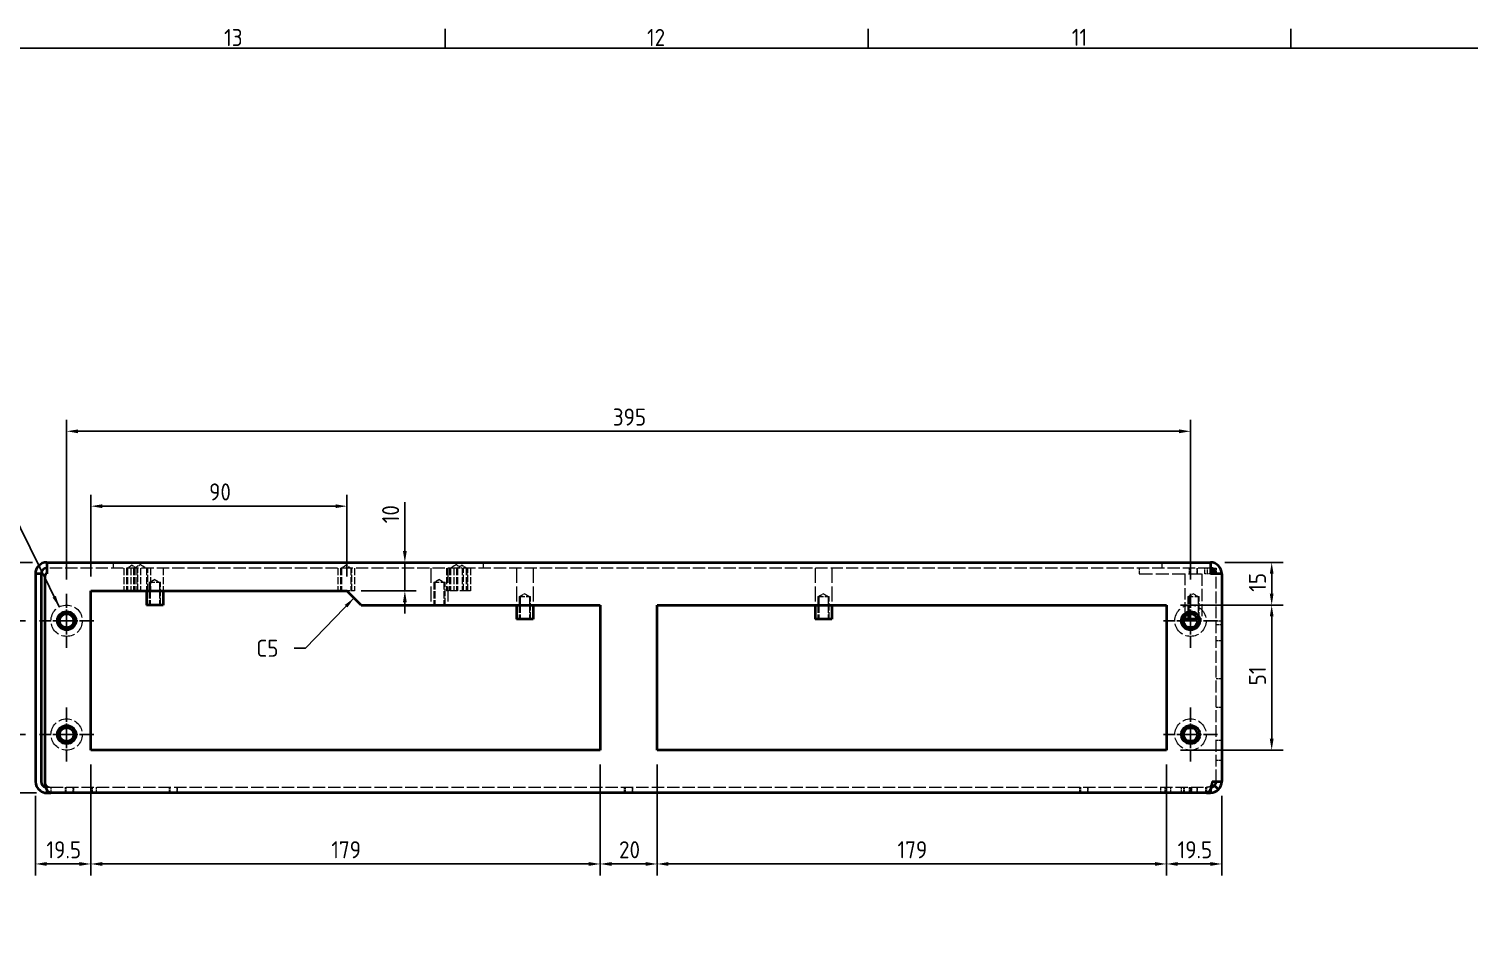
# Model space of a CAD drawing. Header units: millimetres. Extents: x 0 to 2378, y 0 to 1682.
# Drawn here: x 448 to 954, y 1325 to 1649 of the extents above; entities that cross this region are included whole.
import ezdxf

# ---------------------------------------------------------------- set-up
doc = ezdxf.new("R2010")
doc.units = ezdxf.units.MM
doc.header["$LTSCALE"] = 2
doc.linetypes.add('CHAIN', pattern=[0.3543, 0.2362, -0.0295, 0.0591, -0.0295])
doc.linetypes.add('DASHED', pattern=[0.2067, 0.1654, -0.0413])
doc.layers.get('0').update_dxf_attribs({"color": 3, "lineweight": 25})
for name, color, linetype, lineweight in [('가려진 것(ISO)', 2, 'DASHED', 18), ('가시적인 것(ISO)', 3, 'Continuous', 40), ('가시적인 좁은 것(ISO)', 3, 'Continuous', 35), ('경계(ISO)', 7, 'Continuous', 25), ('기호(ISO)', 5, 'Continuous', 25), ('중심 표식(ISO)', 1, 'Continuous', 25), ('치수(ISO)', 2, 'Continuous', 25)]:
    doc.layers.add(name, color=color, linetype=linetype, lineweight=lineweight)
doc.styles.add('문자 텍스트_M2B', font='isocp.shx')
doc.styles.add('치수 텍스트_PSTEK_POSCO', font='isocp.shx')
doc.dimstyles.new('치수_PSTEK_POSCO', dxfattribs={"dimscale": 2, "dimtxt": 3, "dimasz": 2, "dimexe": 2, "dimexo": 2.5, "dimgap": 1, "dimtad": 1, "dimrnd": 1e-08, "dimdsep": 46, "dimtxsty": '치수 텍스트_PSTEK_POSCO', "dimcen": 0.09, "dimdle": 10, "dimclrd": 7, "dimclre": 7, "dimclrt": 2, "dimadec": 1, "dimazin": 2, "dimtfac": 1, "dimtmove": 0, "dimatfit": 3, "dimfxl": 0, "dimtolj": 1, "dimlwd": -1, "dimlwe": -1, "dimarcsym": 0})
doc.dimstyles.new('치수_PSTEK_POSCO$7', dxfattribs={"dimscale": 2, "dimtxt": 3, "dimasz": 2, "dimexe": 2, "dimexo": 2.5, "dimgap": 1, "dimtad": 1, "dimrnd": 1e-08, "dimdsep": 46, "dimtxsty": '치수 텍스트_PSTEK_POSCO', "dimcen": 0.09, "dimdle": 10, "dimclrd": 7, "dimclre": 7, "dimclrt": 2, "dimadec": 1, "dimazin": 2, "dimtfac": 1, "dimtmove": 0, "dimatfit": 3, "dimfxl": 0, "dimtolj": 1, "dimlwd": -1, "dimlwe": -1, "dimarcsym": 0})

# ---------------------------------------------------------------- blocks, each defined once
blk = doc.blocks.new('경계 Default Border')
at = {"layer": '경계(ISO)'}
for p, q in [((297.25, 821), (297.25, 824.4)), ((371.56, 821), (371.56, 824.4)), ((445.88, 821), (445.88, 824.4))]:
    blk.add_line(p, q, dxfattribs=at)
at = {"layer": '경계(ISO)', "flags": 128}
blk.add_lwpolyline([(20, 20), (20, 821), (1169, 821), (1169, 20), (20, 20)], dxfattribs=at)
at = {"layer": '경계(ISO)', "color": 2, "char_height": 3, "attachment_point": 7, "style": '문자 텍스트_M2B'}
for s, insert in [('13', (258.41, 821.37)), ('12', (332.72, 821.37)), ('11', (407.37, 821.4))]:
    blk.add_mtext(s, dxfattribs=dict(at, insert=insert))
blk = doc.blocks.new('*D83')
at = {"layer": 'Defpoints', "color": 0, "transparency": 16777216}
for p in [(856.47, 1507.32), (461.47, 1450.23), (856.47, 1450.23)]:
    blk.add_point(p, dxfattribs=at)
at = {"layer": '치수(ISO)', "color": 7, "transparency": 16777216}
for p, q in [((461.47, 1455.23), (461.47, 1511.32)), ((856.47, 1455.23), (856.47, 1511.32)), ((465.47, 1507.32), (852.47, 1507.32))]:
    blk.add_line(p, q, dxfattribs=at)
for points in [[(465.47, 1507.98), (465.47, 1506.65), (461.47, 1507.32)], [(852.47, 1507.98), (852.47, 1506.65), (856.47, 1507.32)]]:
    blk.add_solid(points, dxfattribs=at)
at = {"layer": '치수(ISO)', "color": 2, "transparency": 16777216, "insert": (653.44, 1512.32), "char_height": 6, "attachment_point": 4, "style": '치수 텍스트_PSTEK_POSCO'}
blk.add_mtext('\\A1;395', dxfattribs=at)
blk = doc.blocks.new('*D84')
at = {"layer": 'Defpoints', "color": 0, "transparency": 16777216}
for p in [(451.97, 1440.73), (424.73, 1400.73), (451.97, 1400.73)]:
    blk.add_point(p, dxfattribs=at)
at = {"layer": '치수(ISO)', "color": 7, "transparency": 16777216}
for p, q in [((446.97, 1440.73), (420.73, 1440.73)), ((424.73, 1436.73), (424.73, 1404.73)), ((446.97, 1400.73), (420.73, 1400.73))]:
    blk.add_line(p, q, dxfattribs=at)
for points in [[(424.06, 1436.73), (425.39, 1436.73), (424.73, 1440.73)], [(424.06, 1404.73), (425.39, 1404.73), (424.73, 1400.73)]]:
    blk.add_solid(points, dxfattribs=at)
at = {"layer": '치수(ISO)', "color": 2, "transparency": 16777216, "insert": (419.73, 1417.13), "char_height": 6, "attachment_point": 4, "rotation": 90, "style": '치수 텍스트_PSTEK_POSCO'}
blk.add_mtext('\\A1;40', dxfattribs=at)
blk = doc.blocks.new('*D85')
at = {"layer": 'Defpoints', "color": 0, "transparency": 16777216}
for p in [(424.73, 1461.23), (454.47, 1461.23), (451.97, 1440.73)]:
    blk.add_point(p, dxfattribs=at)
at = {"layer": '치수(ISO)', "color": 7, "transparency": 16777216}
for p, q in [((449.47, 1461.23), (420.73, 1461.23)), ((424.73, 1444.73), (424.73, 1457.23)), ((446.97, 1440.73), (420.73, 1440.73))]:
    blk.add_line(p, q, dxfattribs=at)
for points in [[(424.06, 1457.23), (425.39, 1457.23), (424.73, 1461.23)], [(424.06, 1444.73), (425.39, 1444.73), (424.73, 1440.73)]]:
    blk.add_solid(points, dxfattribs=at)
at = {"layer": '치수(ISO)', "color": 2, "transparency": 16777216, "insert": (419.73, 1444.48), "char_height": 6, "attachment_point": 4, "rotation": 90, "style": '치수 텍스트_PSTEK_POSCO'}
blk.add_mtext('\\A1;20.5', dxfattribs=at)
blk = doc.blocks.new('*D86')
at = {"layer": 'Defpoints', "color": 0, "transparency": 16777216}
for p in [(451.97, 1400.73), (424.73, 1380.23), (455.88, 1380.23)]:
    blk.add_point(p, dxfattribs=at)
at = {"layer": '치수(ISO)', "color": 7, "transparency": 16777216}
for p, q in [((446.97, 1400.73), (420.73, 1400.73)), ((424.73, 1396.73), (424.73, 1384.23)), ((450.88, 1380.23), (420.73, 1380.23))]:
    blk.add_line(p, q, dxfattribs=at)
for points in [[(424.06, 1396.73), (425.39, 1396.73), (424.73, 1400.73)], [(424.06, 1384.23), (425.39, 1384.23), (424.73, 1380.23)]]:
    blk.add_solid(points, dxfattribs=at)
at = {"layer": '치수(ISO)', "color": 2, "transparency": 16777216, "insert": (419.73, 1383.98), "char_height": 6, "attachment_point": 4, "rotation": 90, "style": '치수 텍스트_PSTEK_POSCO'}
blk.add_mtext('\\A1;20.5', dxfattribs=at)
blk = doc.blocks.new('*D87')
at = {"layer": 'Defpoints', "color": 0, "transparency": 16777216}
for p in [(469.97, 1395.23), (450.47, 1384.23), (469.97, 1355.23)]:
    blk.add_point(p, dxfattribs=at)
at = {"layer": '치수(ISO)', "color": 7, "transparency": 16777216}
for p, q in [((469.97, 1390.23), (469.97, 1351.23)), ((450.47, 1379.23), (450.47, 1351.23)), ((454.47, 1355.23), (465.97, 1355.23))]:
    blk.add_line(p, q, dxfattribs=at)
for points in [[(454.47, 1355.9), (454.47, 1354.57), (450.47, 1355.23)], [(465.97, 1355.9), (465.97, 1354.57), (469.97, 1355.23)]]:
    blk.add_solid(points, dxfattribs=at)
at = {"layer": '치수(ISO)', "color": 2, "transparency": 16777216, "insert": (454.37, 1360.23), "char_height": 6, "attachment_point": 4, "style": '치수 텍스트_PSTEK_POSCO'}
blk.add_mtext('\\A1;19.5', dxfattribs=at)
blk = doc.blocks.new('*D88')
at = {"layer": 'Defpoints', "color": 0, "transparency": 16777216}
for p in [(469.97, 1395.23), (648.97, 1395.23), (648.97, 1355.23)]:
    blk.add_point(p, dxfattribs=at)
at = {"layer": '치수(ISO)', "color": 7, "transparency": 16777216}
for p, q in [((469.97, 1390.23), (469.97, 1351.23)), ((648.97, 1390.23), (648.97, 1351.23)), ((473.97, 1355.23), (644.97, 1355.23))]:
    blk.add_line(p, q, dxfattribs=at)
for points in [[(473.97, 1355.9), (473.97, 1354.57), (469.97, 1355.23)], [(644.97, 1355.9), (644.97, 1354.57), (648.97, 1355.23)]]:
    blk.add_solid(points, dxfattribs=at)
at = {"layer": '치수(ISO)', "color": 2, "transparency": 16777216, "insert": (554.48, 1360.23), "char_height": 6, "attachment_point": 4, "style": '치수 텍스트_PSTEK_POSCO'}
blk.add_mtext('\\A1;179', dxfattribs=at)
blk = doc.blocks.new('*D89')
at = {"layer": 'Defpoints', "color": 0, "transparency": 16777216}
for p in [(648.97, 1395.23), (668.97, 1395.23), (668.97, 1355.23)]:
    blk.add_point(p, dxfattribs=at)
at = {"layer": '치수(ISO)', "color": 7, "transparency": 16777216}
for p, q in [((648.97, 1390.23), (648.97, 1351.23)), ((668.97, 1390.23), (668.97, 1351.23)), ((652.97, 1355.23), (664.97, 1355.23))]:
    blk.add_line(p, q, dxfattribs=at)
for points in [[(652.97, 1355.9), (652.97, 1354.57), (648.97, 1355.23)], [(664.97, 1355.9), (664.97, 1354.57), (668.97, 1355.23)]]:
    blk.add_solid(points, dxfattribs=at)
at = {"layer": '치수(ISO)', "color": 2, "transparency": 16777216, "insert": (655.61, 1360.23), "char_height": 6, "attachment_point": 4, "style": '치수 텍스트_PSTEK_POSCO'}
blk.add_mtext('\\A1;20', dxfattribs=at)
blk = doc.blocks.new('*D90')
at = {"layer": 'Defpoints', "color": 0, "transparency": 16777216}
for p in [(668.97, 1395.23), (847.97, 1395.23), (847.97, 1355.23)]:
    blk.add_point(p, dxfattribs=at)
at = {"layer": '치수(ISO)', "color": 7, "transparency": 16777216}
for p, q in [((668.97, 1390.23), (668.97, 1351.23)), ((847.97, 1390.23), (847.97, 1351.23)), ((672.97, 1355.23), (843.97, 1355.23))]:
    blk.add_line(p, q, dxfattribs=at)
for points in [[(672.97, 1355.9), (672.97, 1354.57), (668.97, 1355.23)], [(843.97, 1355.9), (843.97, 1354.57), (847.97, 1355.23)]]:
    blk.add_solid(points, dxfattribs=at)
at = {"layer": '치수(ISO)', "color": 2, "transparency": 16777216, "insert": (753.48, 1360.23), "char_height": 6, "attachment_point": 4, "style": '치수 텍스트_PSTEK_POSCO'}
blk.add_mtext('\\A1;179', dxfattribs=at)
blk = doc.blocks.new('*D91')
at = {"layer": 'Defpoints', "color": 0, "transparency": 16777216}
for p in [(847.97, 1395.23), (867.47, 1384.23), (867.47, 1355.23)]:
    blk.add_point(p, dxfattribs=at)
at = {"layer": '치수(ISO)', "color": 7, "transparency": 16777216}
for p, q in [((847.97, 1390.23), (847.97, 1351.23)), ((867.47, 1379.23), (867.47, 1351.23)), ((851.97, 1355.23), (863.47, 1355.23))]:
    blk.add_line(p, q, dxfattribs=at)
for points in [[(851.97, 1355.9), (851.97, 1354.57), (847.97, 1355.23)], [(863.47, 1355.9), (863.47, 1354.57), (867.47, 1355.23)]]:
    blk.add_solid(points, dxfattribs=at)
at = {"layer": '치수(ISO)', "color": 2, "transparency": 16777216, "insert": (851.91, 1360.23), "char_height": 6, "attachment_point": 4, "style": '치수 텍스트_PSTEK_POSCO'}
blk.add_mtext('\\A1;19.5', dxfattribs=at)
blk = doc.blocks.new('*D92')
at = {"layer": 'Defpoints', "color": 0, "transparency": 16777216}
for p in [(847.97, 1446.23), (847.97, 1395.23), (884.99, 1395.23)]:
    blk.add_point(p, dxfattribs=at)
at = {"layer": '치수(ISO)', "color": 7, "transparency": 16777216}
for p, q in [((852.97, 1446.23), (888.99, 1446.23)), ((884.99, 1442.23), (884.99, 1399.23)), ((852.97, 1395.23), (888.99, 1395.23))]:
    blk.add_line(p, q, dxfattribs=at)
for points in [[(884.32, 1442.23), (885.65, 1442.23), (884.99, 1446.23)], [(884.32, 1399.23), (885.65, 1399.23), (884.99, 1395.23)]]:
    blk.add_solid(points, dxfattribs=at)
at = {"layer": '치수(ISO)', "color": 2, "transparency": 16777216, "insert": (879.99, 1418.03), "char_height": 6, "attachment_point": 4, "rotation": 90, "style": '치수 텍스트_PSTEK_POSCO'}
blk.add_mtext('\\A1;51', dxfattribs=at)
blk = doc.blocks.new('*D93')
at = {"layer": 'Defpoints', "color": 0, "transparency": 16777216}
for p in [(863.47, 1461.23), (884.99, 1461.23), (847.97, 1446.23)]:
    blk.add_point(p, dxfattribs=at)
at = {"layer": '치수(ISO)', "color": 7, "transparency": 16777216}
for p, q in [((868.47, 1461.23), (888.99, 1461.23)), ((884.99, 1450.23), (884.99, 1457.23)), ((852.97, 1446.23), (888.99, 1446.23))]:
    blk.add_line(p, q, dxfattribs=at)
for points in [[(884.32, 1457.23), (885.65, 1457.23), (884.99, 1461.23)], [(884.32, 1450.23), (885.65, 1450.23), (884.99, 1446.23)]]:
    blk.add_solid(points, dxfattribs=at)
at = {"layer": '치수(ISO)', "color": 2, "transparency": 16777216, "insert": (879.99, 1450.91), "char_height": 6, "attachment_point": 4, "rotation": 90, "style": '치수 텍스트_PSTEK_POSCO'}
blk.add_mtext('\\A1;15', dxfattribs=at)
blk = doc.blocks.new('*D175')
at = {"layer": 'Defpoints', "color": 0, "transparency": 16777216}
for p in [(559.97, 1481), (469.97, 1451.23), (559.97, 1451.23)]:
    blk.add_point(p, dxfattribs=at)
at = {"layer": '치수(ISO)', "color": 7, "transparency": 16777216}
for p, q in [((469.97, 1456.23), (469.97, 1485)), ((559.97, 1456.23), (559.97, 1485)), ((473.97, 1481), (555.97, 1481))]:
    blk.add_line(p, q, dxfattribs=at)
for points in [[(473.97, 1481.66), (473.97, 1480.33), (469.97, 1481)], [(555.97, 1481.66), (555.97, 1480.33), (559.97, 1481)]]:
    blk.add_solid(points, dxfattribs=at)
at = {"layer": '치수(ISO)', "color": 2, "transparency": 16777216, "insert": (511.54, 1486), "char_height": 6, "attachment_point": 4, "style": '치수 텍스트_PSTEK_POSCO'}
blk.add_mtext('\\A1;90', dxfattribs=at)
blk = doc.blocks.new('*D176')
at = {"layer": 'Defpoints', "color": 0, "transparency": 16777216}
for p in [(580.34, 1461.23), (580.59, 1461.23), (559.97, 1451.23)]:
    blk.add_point(p, dxfattribs=at)
at = {"layer": '치수(ISO)', "color": 7, "transparency": 16777216}
for p, q in [((580.34, 1465.23), (580.34, 1482.4)), ((580.34, 1451.23), (580.34, 1461.23)), ((564.97, 1451.23), (584.34, 1451.23)), ((580.34, 1447.23), (580.34, 1443.23))]:
    blk.add_line(p, q, dxfattribs=at)
for points in [[(579.67, 1465.23), (581, 1465.23), (580.34, 1461.23)], [(579.67, 1447.23), (581, 1447.23), (580.34, 1451.23)]]:
    blk.add_solid(points, dxfattribs=at)
at = {"layer": '치수(ISO)', "color": 2, "transparency": 16777216, "insert": (575.34, 1474.99), "char_height": 6, "attachment_point": 4, "rotation": 90, "style": '치수 텍스트_PSTEK_POSCO'}
blk.add_mtext('\\A1;10', dxfattribs=at)

msp = doc.modelspace()

# ---------------------------------------------------------------- linework, layer by layer
at = {"layer": '가려진 것(ISO)', "ltscale": 13.017849}
msp.add_line((863.47, 1459.233), (454.47, 1459.233), dxfattribs=at)
at = {"layer": '가려진 것(ISO)', "ltscale": 1.904597}
for p, q in [((477.97, 1459.233), (477.97, 1461.233)), ((607.97, 1459.233), (607.97, 1461.233)), ((838.47, 1459.233), (838.47, 1457.233)), ((846.47, 1459.233), (846.47, 1461.233)), ((855.97, 1459.233), (855.97, 1457.233)), ((856.241, 1459.233), (856.241, 1457.233)), ((858.7, 1459.233), (858.7, 1457.233)), ((858.97, 1457.233), (858.97, 1459.233)), ((861.47, 1457.233), (861.47, 1459.233)), ((862.47, 1457.233), (862.47, 1459.233)), ((865.47, 1459.233), (865.47, 1457.233)), ((863.47, 1457.233), (861.47, 1457.233)), ((865.47, 1440.733), (867.47, 1440.733)), ((867.47, 1439.233), (865.47, 1439.233)), ((865.47, 1433.733), (867.47, 1433.733)), ((865.47, 1420.383), (867.47, 1420.383)), ((865.47, 1410.383), (867.47, 1410.383)), ((865.47, 1398.733), (867.47, 1398.733)), ((865.47, 1391.733), (867.47, 1391.733)), ((454.47, 1382.233), (455.884, 1382.233)), ((455.884, 1382.233), (455.884, 1380.233)), ((460.97, 1382.233), (460.97, 1380.233)), ((461.241, 1382.233), (461.241, 1380.233)), ((463.7, 1382.233), (463.7, 1380.233)), ((463.97, 1380.233), (463.97, 1382.233)), ((470.47, 1382.233), (470.47, 1380.233)), ((471.884, 1382.233), (471.884, 1380.233)), ((497.47, 1382.233), (497.47, 1380.233)), ((497.741, 1382.233), (497.741, 1380.233)), ((500.2, 1382.233), (500.2, 1380.233)), ((500.47, 1380.233), (500.47, 1382.233)), ((657.47, 1382.233), (657.47, 1380.233)), ((657.741, 1382.233), (657.741, 1380.233)), ((660.2, 1382.233), (660.2, 1380.233)), ((660.47, 1380.233), (660.47, 1382.233)), ((817.47, 1382.233), (817.47, 1380.233)), ((817.741, 1382.233), (817.741, 1380.233)), ((820.2, 1382.233), (820.2, 1380.233)), ((820.47, 1380.233), (820.47, 1382.233)), ((846.056, 1380.233), (846.056, 1382.233)), ((847.47, 1382.233), (847.47, 1380.233)), ((849.47, 1382.233), (849.47, 1380.233)), ((853.22, 1382.233), (853.22, 1380.233)), ((853.97, 1382.233), (853.97, 1380.233)), ((854.241, 1382.233), (854.241, 1380.233)), ((855.97, 1382.233), (855.97, 1380.233)), ((856.241, 1382.233), (856.241, 1380.233)), ((856.47, 1380.233), (856.47, 1382.233)), ((856.7, 1382.233), (856.7, 1380.233)), ((856.97, 1380.233), (856.97, 1382.233)), ((858.7, 1382.233), (858.7, 1380.233)), ((858.97, 1380.233), (858.97, 1382.233)), ((861.72, 1382.233), (861.72, 1380.233)), ((863.47, 1382.233), (862.056, 1382.233)), ((862.056, 1382.233), (862.056, 1380.233))]:
    msp.add_line(p, q, dxfattribs=at)
at = {"layer": '가려진 것(ISO)', "ltscale": 7.618686}
for p, q in [((481.52, 1459.233), (481.52, 1451.233)), ((482.47, 1459.233), (482.47, 1451.233)), ((482.849, 1459.233), (482.849, 1451.233)), ((484.02, 1459.233), (484.02, 1451.233)), ((484.97, 1459.233), (484.97, 1451.233)), ((485.403, 1459.233), (485.403, 1451.233)), ((486.091, 1459.233), (486.091, 1451.233)), ((486.47, 1451.233), (486.47, 1459.233)), ((487.42, 1459.233), (487.42, 1451.233)), ((489.52, 1459.233), (489.52, 1451.233)), ((489.537, 1459.233), (489.537, 1451.233)), ((489.97, 1451.233), (489.97, 1459.233)), ((490.92, 1459.233), (490.92, 1451.233)), ((495.42, 1459.233), (495.42, 1451.233)), ((556.77, 1459.233), (556.77, 1451.233)), ((557.72, 1459.233), (557.72, 1451.233)), ((558.099, 1459.233), (558.099, 1451.233)), ((561.341, 1459.233), (561.341, 1451.233)), ((561.72, 1451.233), (561.72, 1459.233)), ((562.67, 1459.233), (562.67, 1451.233)), ((595.02, 1459.233), (595.02, 1451.233)), ((595.97, 1459.233), (595.97, 1451.233)), ((596.403, 1459.233), (596.403, 1451.233)), ((597.52, 1459.233), (597.52, 1451.233)), ((598.47, 1459.233), (598.47, 1451.233)), ((598.849, 1459.233), (598.849, 1451.233)), ((600.537, 1459.233), (600.537, 1451.233)), ((600.97, 1451.233), (600.97, 1459.233)), ((601.92, 1459.233), (601.92, 1451.233)), ((602.091, 1459.233), (602.091, 1451.233)), ((602.47, 1451.233), (602.47, 1459.233)), ((603.42, 1459.233), (603.42, 1451.233)), ((490.47, 1454.233), (490.47, 1446.233)), ((490.849, 1454.233), (490.849, 1446.233)), ((494.091, 1454.233), (494.091, 1446.233)), ((494.47, 1446.233), (494.47, 1454.233)), ((590.47, 1454.233), (590.47, 1446.233)), ((590.849, 1454.233), (590.849, 1446.233)), ((594.091, 1454.233), (594.091, 1446.233)), ((594.47, 1446.233), (594.47, 1454.233)), ((620.47, 1449.233), (620.47, 1441.233)), ((620.849, 1449.233), (620.849, 1441.233)), ((624.091, 1449.233), (624.091, 1441.233)), ((624.47, 1441.233), (624.47, 1449.233)), ((725.47, 1449.233), (725.47, 1441.233)), ((725.849, 1449.233), (725.849, 1441.233)), ((729.091, 1449.233), (729.091, 1441.233)), ((729.47, 1441.233), (729.47, 1449.233)), ((855.47, 1449.233), (855.47, 1441.233)), ((855.849, 1449.233), (855.849, 1441.233)), ((859.091, 1449.233), (859.091, 1441.233)), ((859.47, 1441.233), (859.47, 1449.233))]:
    msp.add_line(p, q, dxfattribs=at)
at = {"layer": '가려진 것(ISO)', "ltscale": 1.800898}
for p, q in [((484.47, 1460.207), (482.849, 1459.233)), ((484.47, 1460.207), (486.091, 1459.233)), ((559.72, 1460.207), (558.099, 1459.233)), ((559.72, 1460.207), (561.341, 1459.233)), ((600.47, 1460.207), (598.849, 1459.233)), ((600.47, 1460.207), (602.091, 1459.233)), ((492.47, 1455.207), (490.849, 1454.233)), ((492.47, 1455.207), (494.091, 1454.233)), ((592.47, 1455.207), (590.849, 1454.233)), ((592.47, 1455.207), (594.091, 1454.233)), ((622.47, 1450.207), (620.849, 1449.233)), ((622.47, 1450.207), (624.091, 1449.233)), ((727.47, 1450.207), (725.849, 1449.233)), ((727.47, 1450.207), (729.091, 1449.233)), ((857.47, 1450.207), (855.849, 1449.233)), ((857.47, 1450.207), (859.091, 1449.233))]:
    msp.add_line(p, q, dxfattribs=at)
at = {"layer": '가려진 것(ISO)', "ltscale": 2.296422}
for p, q in [((487.47, 1460.475), (485.403, 1459.233)), ((487.47, 1460.475), (489.537, 1459.233)), ((598.47, 1460.475), (596.403, 1459.233)), ((598.47, 1460.475), (600.537, 1459.233))]:
    msp.add_line(p, q, dxfattribs=at)
at = {"layer": '가려진 것(ISO)', "ltscale": 15.72327}
for p, q in [((589.52, 1459.233), (589.52, 1446.233)), ((595.42, 1459.233), (595.42, 1446.233)), ((619.52, 1459.233), (619.52, 1446.233)), ((625.42, 1459.233), (625.42, 1446.233)), ((724.52, 1459.233), (724.52, 1446.233)), ((730.42, 1459.233), (730.42, 1446.233))]:
    msp.add_line(p, q, dxfattribs=at)
at = {"layer": '가려진 것(ISO)', "ltscale": 0.952248}
for p, q in [((863.47, 1459.233), (864.47, 1459.233)), ((864.47, 1459.233), (865.47, 1459.233))]:
    msp.add_line(p, q, dxfattribs=at)
at = {"layer": '가려진 것(ISO)', "ltscale": 0.255081}
msp.add_line((864.47, 1458.965), (864.47, 1459.233), dxfattribs=at)
at = {"layer": '가려진 것(ISO)', "ltscale": 5.983681}
for p, q in [((490.47, 1454.233), (494.47, 1454.233)), ((590.47, 1454.233), (594.47, 1454.233)), ((620.47, 1449.233), (624.47, 1449.233)), ((725.47, 1449.233), (729.47, 1449.233)), ((855.47, 1449.233), (859.47, 1449.233))]:
    msp.add_line(p, q, dxfattribs=at)
at = {"layer": '가려진 것(ISO)', "ltscale": 13.909047}
msp.add_line((838.47, 1457.233), (861.47, 1457.233), dxfattribs=at)
at = {"layer": '가려진 것(ISO)', "ltscale": 12.097051}
msp.add_line((854.52, 1457.233), (854.52, 1442.231), dxfattribs=at)
at = {"layer": '가려진 것(ISO)', "ltscale": 12.901145}
msp.add_line((860.42, 1457.233), (860.42, 1441.233), dxfattribs=at)
at = {"layer": '가려진 것(ISO)', "ltscale": 12.613173}
msp.add_line((865.47, 1384.233), (865.47, 1457.233), dxfattribs=at)
at = {"layer": '가려진 것(ISO)', "ltscale": 4.174565}
msp.add_line((562.67, 1451.233), (559.97, 1451.233), dxfattribs=at)
at = {"layer": '가려진 것(ISO)', "ltscale": 4.244338}
msp.add_line((597.52, 1451.233), (595.02, 1451.233), dxfattribs=at)
at = {"layer": '가려진 것(ISO)', "ltscale": 11.209118}
msp.add_line((603.42, 1451.233), (597.52, 1451.233), dxfattribs=at)
at = {"layer": '가려진 것(ISO)', "ltscale": 3.016017}
msp.add_line((860.42, 1441.233), (858.877, 1441.233), dxfattribs=at)
at = {"layer": '가려진 것(ISO)', "ltscale": 0.788851}
for p, q in [((454.47, 1382.233), (454.47, 1381.405)), ((863.47, 1382.233), (863.47, 1381.405))]:
    msp.add_line(p, q, dxfattribs=at)
at = {"layer": '가려진 것(ISO)', "ltscale": 13.100196}
msp.add_line((455.884, 1382.233), (862.056, 1382.233), dxfattribs=at)
at = {"layer": '가려진 것(ISO)', "ltscale": 13.932237}
for centre in [(461.47, 1440.733), (856.47, 1440.733), (461.47, 1400.733), (856.47, 1400.733)]:
    msp.add_circle(centre, 5.5, dxfattribs=at)
at = {"layer": '가려진 것(ISO)', "ltscale": 3.638059}
for centre, start, end in [((455.884, 1384.233), 180, 270), ((862.056, 1384.233), 270, 0)]:
    msp.add_arc(centre, 2, start, end, dxfattribs=at)
at = {"layer": '가려진 것(ISO)', "ltscale": 0.439225}
for centre, start, end in [((454.47, 1384.233), 260.63446, 270), ((863.47, 1384.233), 270, 279.36554)]:
    msp.add_arc(centre, 2, start, end, dxfattribs=at)
at = {"layer": '가시적인 것(ISO)'}
for p, q in [((454.47, 1461.233), (454.47, 1457.233)), ((454.47, 1461.233), (863.47, 1461.233)), ((863.47, 1461.233), (863.47, 1457.233)), ((864.47, 1458.965), (864.47, 1457.233)), ((450.47, 1457.233), (450.47, 1384.233)), ((452.47, 1457.233), (450.47, 1457.233)), ((452.47, 1457.233), (452.47, 1384.233)), ((453.884, 1457.233), (454.47, 1457.233)), ((453.884, 1384.233), (453.884, 1457.233)), ((867.47, 1457.233), (863.47, 1457.233)), ((867.47, 1457.233), (867.47, 1384.233)), ((469.97, 1395.233), (469.97, 1451.233)), ((469.97, 1451.233), (559.97, 1451.233)), ((489.52, 1451.233), (489.52, 1446.233)), ((495.42, 1451.233), (495.42, 1446.233)), ((564.97, 1446.233), (559.97, 1451.233)), ((495.42, 1446.233), (489.52, 1446.233)), ((564.97, 1446.233), (648.97, 1446.233)), ((619.52, 1446.233), (619.52, 1441.233)), ((625.42, 1446.233), (625.42, 1441.233)), ((648.97, 1446.233), (648.97, 1395.233)), ((668.97, 1395.233), (668.97, 1446.233)), ((668.97, 1446.233), (847.97, 1446.233)), ((724.52, 1446.233), (724.52, 1441.233)), ((730.42, 1446.233), (730.42, 1441.233)), ((847.97, 1446.233), (847.97, 1395.233)), ((625.42, 1441.233), (619.52, 1441.233)), ((730.42, 1441.233), (724.52, 1441.233)), ((854.52, 1442.231), (854.52, 1441.233)), ((858.877, 1441.233), (854.52, 1441.233)), ((648.97, 1395.233), (469.97, 1395.233)), ((847.97, 1395.233), (668.97, 1395.233)), ((864.056, 1384.233), (867.47, 1384.233)), ((454.47, 1381.405), (454.47, 1380.233)), ((454.47, 1380.233), (455.884, 1380.233)), ((862.056, 1380.233), (455.884, 1380.233)), ((862.056, 1380.233), (863.47, 1380.233)), ((863.47, 1381.405), (863.47, 1380.233))]:
    msp.add_line(p, q, dxfattribs=at)
for centre, radius in [((461.47, 1440.733), 3.25), ((461.47, 1440.733), 2.458), ((856.47, 1440.733), 3.25), ((856.47, 1440.733), 2.458), ((461.47, 1400.733), 3.25), ((461.47, 1400.733), 2.458), ((856.47, 1400.733), 3.25), ((856.47, 1400.733), 2.458)]:
    msp.add_circle(centre, radius, dxfattribs=at)
for centre, radius, start, end in [((454.47, 1457.233), 4, 90, 180), ((454.47, 1457.233), 2, 90, 180), ((863.47, 1457.233), 4, 0, 90), ((863.47, 1457.233), 2, 0, 90), ((454.47, 1384.233), 2, 180, 260.63446), ((863.47, 1384.233), 2, 279.36554, 315), ((863.47, 1384.233), 2, 315, 0), ((863.47, 1384.233), 4, 315, 0)]:
    msp.add_arc(centre, radius, start, end, dxfattribs=at)
for points, knots in [([(450.47, 1384.233), (450.47, 1382.979), (451.101, 1381.739), (452.115, 1381.001), (452.793, 1380.506), (453.631, 1380.233), (454.47, 1380.233)], [0, 0, 0, 0, 0.9411413, 0.9411413, 0.9411413, 1.5707963, 1.5707963, 1.5707963, 1.5707963]), ([(455.884, 1380.233), (455.257, 1380.233), (454.637, 1380.864), (454.268, 1381.878), (454.021, 1382.557), (453.884, 1383.394), (453.884, 1384.233)], [-1.5707963, -1.5707963, -1.5707963, -1.5707963, -0.629655, -0.629655, -0.629655, 0, 0, 0, 0]), ([(864.056, 1384.233), (864.056, 1382.979), (863.741, 1381.739), (863.234, 1381.001), (862.895, 1380.506), (862.476, 1380.233), (862.056, 1380.233)], [0, 0, 0, 0, 0.9411413, 0.9411413, 0.9411413, 1.5707963, 1.5707963, 1.5707963, 1.5707963]), ([(866.299, 1381.405), (866.063, 1381.641), (865.827, 1381.876), (865.356, 1382.348), (865.12, 1382.584), (864.884, 1382.819)], [0, 0, 0, 0, 0.1, 0.1, 0.2, 0.2, 0.2, 0.2])]:
    msp.add_open_spline(points, degree=3, knots=knots, dxfattribs=at)
msp.add_open_spline([(863.47, 1380.233), (864.517, 1380.233), (865.558, 1380.665), (866.299, 1381.405)], degree=3, dxfattribs=at)
at = {"layer": '가시적인 좁은 것(ISO)'}
for centre in [(461.47, 1440.733), (856.47, 1440.733), (461.47, 1400.733), (856.47, 1400.733)]:
    msp.add_arc(centre, 3, 100, 10, dxfattribs=at)
at = {"layer": '중심 표식(ISO)', "linetype": 'CHAIN', "ltscale": 10.556371}
for p, q in [((461.47, 1450.233), (461.47, 1431.233)), ((856.47, 1450.233), (856.47, 1431.233)), ((470.97, 1440.733), (451.97, 1440.733)), ((865.97, 1440.733), (846.97, 1440.733)), ((461.47, 1410.233), (461.47, 1391.233)), ((856.47, 1410.233), (856.47, 1391.233)), ((470.97, 1400.733), (451.97, 1400.733)), ((865.97, 1400.733), (846.97, 1400.733))]:
    msp.add_line(p, q, dxfattribs=at)

# ---------------------------------------------------------------- block references
at = {"xscale": 2, "yscale": 2, "zscale": 2}
msp.add_blockref('경계 Default Border', (0, 0), dxfattribs=at)

# ---------------------------------------------------------------- texts
at = {"layer": '기호(ISO)', "color": 2, "insert": (528.119, 1431.052), "char_height": 6, "attachment_point": 4, "style": '치수 텍스트_PSTEK_POSCO'}
msp.add_mtext('{C5}', dxfattribs=at)

# ---------------------------------------------------------------- dimensions: what is measured, and where the dimension line sits
at = {"layer": '치수(ISO)', "color": 7}
for base, p1, p2, angle, override, picture, middle in [((856.47, 1507.318), (461.47, 1450.233), (856.47, 1450.233), 180, {"dimdec": 2, "dimtp": 0, "dimtm": 0, "dimtdec": 2, "dimtofl": 0, "dimatfit": 1}, '*D83', (658.97, 1507.318)), ((580.336, 1461.233), (559.97, 1451.233), (580.591, 1461.233), 270, {"dimdec": 2, "dimse2": 1, "dimtp": 0, "dimtm": 0, "dimtdec": 2, "dimtofl": 1, "dimatfit": 1}, '*D176', (580.336, 1477.693)), ((424.728, 1461.233), (451.97, 1440.733), (454.47, 1461.233), 90, {"dimdec": 2, "dimtp": 0, "dimtm": 0, "dimtdec": 2, "dimtofl": 0, "dimatfit": 1}, '*D85', (424.728, 1450.983)), ((884.986, 1461.233), (847.97, 1446.233), (863.47, 1461.233), 270, {"dimdec": 2, "dimtp": 0, "dimtm": 0, "dimtdec": 2, "dimtofl": 0, "dimatfit": 1}, '*D93', (884.986, 1453.733)), ((884.986, 1395.233), (847.97, 1446.233), (847.97, 1395.233), 90, {"dimdec": 2, "dimtp": 0, "dimtm": 0, "dimtdec": 2, "dimtofl": 0, "dimatfit": 1}, '*D92', (884.986, 1420.733)), ((424.728, 1400.733), (451.97, 1440.733), (451.97, 1400.733), 90, {"dimdec": 2, "dimtp": 0, "dimtm": 0, "dimtdec": 2, "dimtofl": 0, "dimatfit": 1}, '*D84', (424.728, 1420.733)), ((424.728, 1380.233), (451.97, 1400.733), (455.884, 1380.233), 90, {"dimdec": 2, "dimtp": 0, "dimtm": 0, "dimtdec": 2, "dimtofl": 0, "dimatfit": 1}, '*D86', (424.728, 1390.483)), ((469.97, 1355.233), (450.47, 1384.233), (469.97, 1395.233), 180, {"dimdec": 2, "dimtp": 0, "dimtm": 0, "dimtdec": 2, "dimtofl": 0, "dimatfit": 1}, '*D87', (460.2, 1355.233)), ((648.97, 1355.233), (469.97, 1395.233), (648.97, 1395.233), 180, {"dimdec": 2, "dimtp": 0, "dimtm": 0, "dimtdec": 2, "dimtofl": 0, "dimatfit": 1}, '*D88', (559.49, 1355.233)), ((668.97, 1355.233), (648.97, 1395.233), (668.97, 1395.233), 180, {"dimdec": 2, "dimtp": 0, "dimtm": 0, "dimtdec": 2, "dimtofl": 0, "dimatfit": 1}, '*D89', (658.99, 1355.233)), ((847.97, 1355.233), (668.97, 1395.233), (847.97, 1395.233), 180, {"dimdec": 2, "dimtp": 0, "dimtm": 0, "dimtdec": 2, "dimtofl": 0, "dimatfit": 1}, '*D90', (758.49, 1355.233)), ((867.47, 1355.233), (847.97, 1395.233), (867.47, 1384.233), 180, {"dimdec": 2, "dimtp": 0, "dimtm": 0, "dimtdec": 2, "dimtofl": 0, "dimatfit": 1}, '*D91', (857.74, 1355.233))]:
    dim = msp.add_linear_dim(base=base, p1=p1, p2=p2, angle=angle, dimstyle='치수_PSTEK_POSCO', override=override, dxfattribs=at)
    dim.commit()
    dim.dimension.update_dxf_attribs({"geometry": picture, "text_midpoint": middle, "dimtype": 160})
dim = msp.add_linear_dim(base=(559.97, 1480.996), p1=(469.97, 1451.233), p2=(559.97, 1451.233), dimstyle='치수_PSTEK_POSCO', override={"dimdec": 2, "dimtp": 0, "dimtm": 0, "dimtdec": 2, "dimtofl": 0, "dimatfit": 1}, dxfattribs=at)
dim.commit()
dim.dimension.update_dxf_attribs({"geometry": '*D175', "text_midpoint": (514.97, 1480.996), "dimtype": 160})

# ---------------------------------------------------------------- leaders
at = {"layer": '기호(ISO)', "color": 7, "annotation_type": 0, "has_hookline": 1, "hookline_direction": 1}
for points, text_width in [([(458.869, 1445.58), (441.888, 1480.24), (437.888, 1480.24)], 79.429), ([(562.47, 1448.733), (545.459, 1431.052), (541.459, 1431.052)], 7.128)]:
    msp.add_leader(points, dimstyle='치수_PSTEK_POSCO$7', override={"dimtad": 0}, dxfattribs=dict(at, text_width=text_width))

doc.saveas('drawing.dxf')
